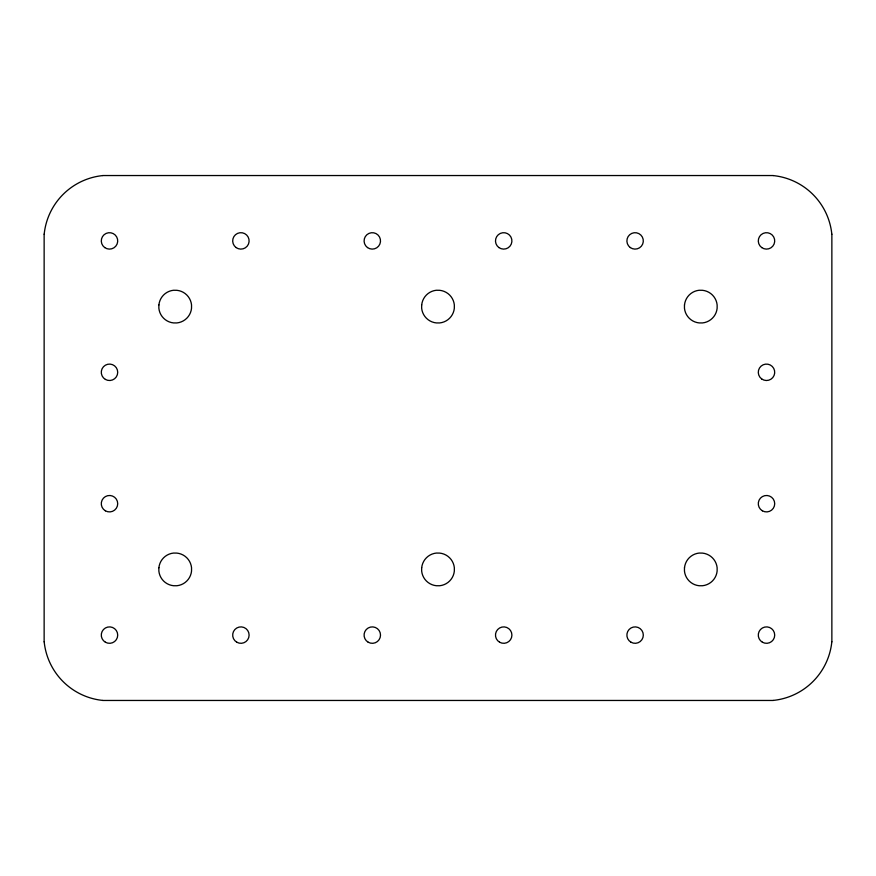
<?xml version="1.0" encoding="UTF-8"?>
<svg xmlns="http://www.w3.org/2000/svg" width="876" height="876" viewBox="0 0 876 876"><rect width="100%" height="100%" fill="white"/><g stroke="black" fill="none" stroke-linecap="round" stroke-linejoin="round"><path stroke-width="1.31" d="M44.139 234.177L44.139 641.823M831.861 641.823L831.861 234.177M102.777 175.539L773.212 175.539M773.212 700.461L102.777 700.461M831.828 641.812A65.59 65.59 0 0 1 773.212 700.417M102.788 700.428A65.59 65.59 0 0 1 44.183 641.812M44.183 234.188A65.59 65.59 0 0 1 102.788 175.572M773.212 175.583A65.59 65.59 0 0 1 831.828 234.188M158.863 304.925L158.863 308.275A16.392 16.392 0 0 0 173.558 322.926L176.875 322.937A16.392 16.392 0 0 0 191.526 308.275L191.537 304.925A16.392 16.392 0 0 0 176.875 290.306L173.525 290.263A16.392 16.392 0 0 0 158.906 304.957M158.863 567.725L158.863 571.075A16.403 16.403 0 0 0 173.547 585.726L176.875 585.737A16.403 16.403 0 0 0 191.537 571.075L191.548 567.725A16.403 16.403 0 0 0 176.875 553.095L173.525 553.063A16.403 16.403 0 0 0 158.895 567.747M421.663 304.925L421.663 308.275A16.392 16.392 0 0 0 436.358 322.926L439.686 322.937A16.392 16.392 0 0 0 454.326 308.275L454.337 304.925A16.392 16.392 0 0 0 439.675 290.306L436.325 290.263A16.392 16.392 0 0 0 421.706 304.957M421.663 567.725L421.663 571.075A16.403 16.403 0 0 0 436.347 585.726L439.686 585.737A16.403 16.403 0 0 0 454.337 571.075L454.348 567.725A16.403 16.403 0 0 0 439.675 553.095L436.325 553.063A16.403 16.403 0 0 0 421.695 567.747M684.463 304.925L684.463 308.275A16.403 16.403 0 0 0 699.158 322.926L702.475 322.937A16.403 16.403 0 0 0 717.137 308.275L717.137 304.925A16.403 16.403 0 0 0 702.475 290.295L699.125 290.263A16.403 16.403 0 0 0 684.506 304.947M684.463 567.725L684.463 571.075A16.403 16.403 0 0 0 699.147 585.737L702.486 585.737A16.403 16.403 0 0 0 717.126 571.075L717.137 567.725A16.403 16.403 0 0 0 702.475 553.106L699.125 553.063A16.403 16.403 0 0 0 684.506 567.757M105.394 379.418A8.213 8.213 0 0 0 117.712 372.3A8.213 8.213 0 0 0 105.394 365.183A8.213 8.213 0 0 0 105.394 379.418M104.693 247.558A8.213 8.213 0 0 0 117.669 241.743A8.213 8.213 0 0 0 106.138 233.41A8.213 8.213 0 0 0 104.693 247.558M236.093 247.558A8.213 8.213 0 0 0 249.069 241.743A8.213 8.213 0 0 0 237.538 233.399A8.213 8.213 0 0 0 236.093 247.558M367.493 247.558A8.213 8.213 0 0 0 380.469 241.743A8.213 8.213 0 0 0 368.938 233.41A8.213 8.213 0 0 0 367.493 247.558M498.893 247.558A8.213 8.213 0 0 0 511.869 241.743A8.213 8.213 0 0 0 500.338 233.41A8.213 8.213 0 0 0 498.893 247.558M630.293 247.558A8.213 8.213 0 0 0 643.269 241.743A8.213 8.213 0 0 0 631.738 233.41A8.213 8.213 0 0 0 630.293 247.558M236.794 642.217A8.213 8.213 0 0 0 249.112 635.1A8.213 8.213 0 0 0 236.794 627.982A8.213 8.213 0 0 0 236.794 642.217M368.183 642.217A8.213 8.213 0 0 0 380.512 635.1A8.213 8.213 0 0 0 368.194 627.982A8.213 8.213 0 0 0 368.183 642.217M499.594 642.217A8.213 8.213 0 0 0 511.912 635.1A8.213 8.213 0 0 0 499.594 627.982A8.213 8.213 0 0 0 499.594 642.217M630.994 642.217A8.213 8.213 0 0 0 643.312 635.1A8.213 8.213 0 0 0 630.994 627.982A8.213 8.213 0 0 0 630.994 642.217M105.394 642.217A8.213 8.213 0 0 0 117.712 635.1A8.213 8.213 0 0 0 105.394 627.982A8.213 8.213 0 0 0 105.394 642.217M105.394 510.817A8.213 8.213 0 0 0 117.712 503.7A8.213 8.213 0 0 0 105.394 496.582A8.213 8.213 0 0 0 105.394 510.817M761.693 378.958A8.213 8.213 0 0 0 774.669 373.143A8.213 8.213 0 0 0 763.149 364.799A8.213 8.213 0 0 0 761.693 378.958M761.693 247.558A8.213 8.213 0 0 0 774.669 241.743A8.213 8.213 0 0 0 763.138 233.41A8.213 8.213 0 0 0 761.693 247.558M762.394 642.217A8.213 8.213 0 0 0 774.712 635.1A8.213 8.213 0 0 0 762.394 627.982A8.213 8.213 0 0 0 762.394 642.217M762.394 510.817A8.213 8.213 0 0 0 774.712 503.7A8.213 8.213 0 0 0 762.394 496.582A8.213 8.213 0 0 0 762.394 510.817"/></g></svg>
